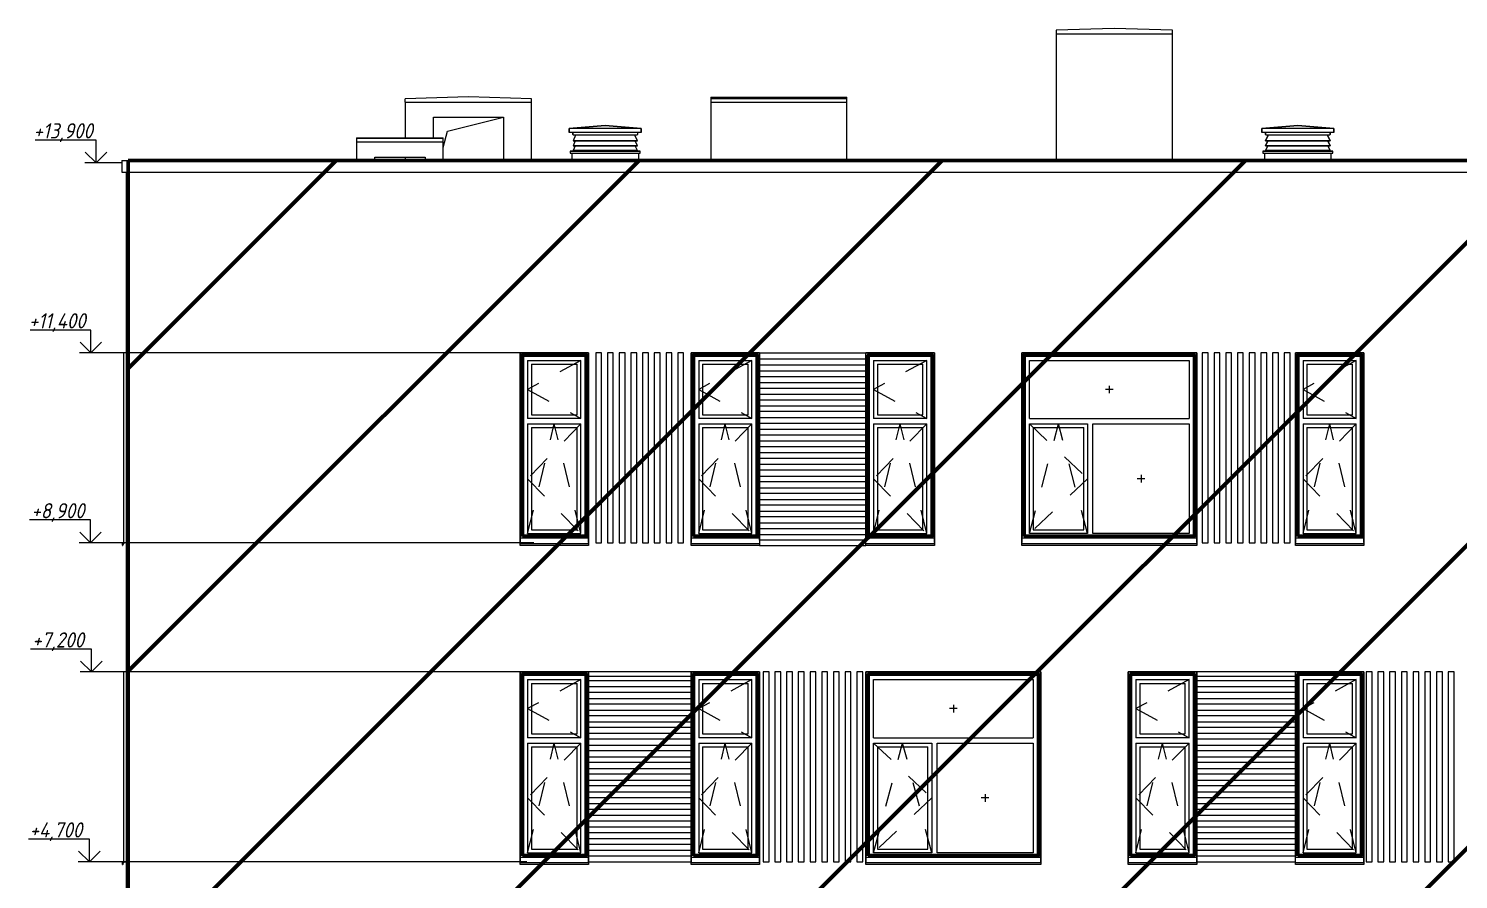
# Model space of a CAD drawing. Header units: millimetres. Extents: x 3914 to 443608, y -156176 to 78197.
# Drawn here: x 189311 to 208118, y 4470 to 15667 of the extents above; entities that cross this region are included whole.
import ezdxf

# ---------------------------------------------------------------- set-up
doc = ezdxf.new("R2010")
doc.units = ezdxf.units.MM
doc.linetypes.add('Штрих', pattern=[635, 317.5, -317.5])
for name, color, linetype, lineweight in [('0) клиннинг', 90, 'Continuous', 60), ('1) Откосы', 102, 'Continuous', 60), ('A-DETL-2', 7, 'Continuous', 5), ('A-GENM', 7, 'Continuous', 9), ('A-GLAZ-1', 7, 'Continuous', 5), ('A-GLAZ-2', 7, 'Штрих', 5), ('A-ROOF', 7, 'Continuous', 9), ('A-WALL', 7, 'Continuous', 5), ('G-ANNO-DIMS', 7, 'Continuous', 9), ('G-ANNO-DIMS-1', 7, 'Continuous', 20), ('I-WALL', 7, 'Continuous', 5), ('S-BEAM', 7, 'Continuous', 9), ('S-COLS', 7, 'Continuous', 9)]:
    doc.layers.add(name, color=color, linetype=linetype, lineweight=lineweight)
doc.styles.add('ISOCPEUR_I_3', font='isocpeui.ttf', dxfattribs={"width": 0.9, "height": 200})

msp = doc.modelspace()

# ---------------------------------------------------------------- hatches: boundary and pattern name
at = {"layer": '0) клиннинг'}
h = msp.add_hatch(dxfattribs=at)
h.set_pattern_fill('ANSI31', color=256, scale=888)
h.paths.add_polyline_path([(222595.9, 13930), (190621, 13930), (190621, -19.1), (222595.9, -19.1)])

# ---------------------------------------------------------------- linework, layer by layer
msp.add_lwpolyline([(190621, 13930), (222595.9, 13930), (222595.9, -19.1), (190621, -19.1)], close=True, dxfattribs=at)
at = {"layer": '1) Откосы'}
for points in [[(195805.7, 8985), (196645.7, 8985), (196645.7, 11370), (195805.7, 11370)], [(198055.5, 8985), (198895.5, 8985), (198895.5, 11370), (198055.5, 11370)], [(200355.5, 8985), (201195.5, 8985), (201195.5, 11370), (200355.5, 11370)], [(202405.9, 8985), (204645.9, 8985), (204645.9, 11370), (202405.9, 11370)], [(206005.5, 8985), (206845.5, 8985), (206845.5, 11370), (206005.5, 11370)], [(195805.7, 4785), (196645.7, 4785), (196645.7, 7170), (195805.7, 7170)], [(198055.5, 4785), (198895.5, 4785), (198895.5, 7170), (198055.5, 7170)], [(200355.5, 4785), (202595.5, 4785), (202595.5, 7170), (200355.5, 7170)], [(203805.9, 4785), (204645.9, 4785), (204645.9, 7170), (203805.9, 7170)], [(206005.5, 4785), (206845.5, 4785), (206845.5, 7170), (206005.5, 7170)]]:
    msp.add_lwpolyline(points, close=True, dxfattribs=at)
at = {"layer": 'A-DETL-2'}
msp.add_line((190535.9, 13900), (190315.9, 13900), dxfattribs=at)
at = {"layer": 'A-GENM'}
for p, q in [((190535.9, 13930), (222615.9, 13930)), ((190535.9, 13930), (190535.9, 13783)), ((190543, 13775.9), (222615.9, 13775.9))]:
    msp.add_line(p, q, dxfattribs=at)
msp.add_open_spline([(190535.9, 13783), (190535.9, 13782.5), (190536.1, 13781.3), (190536.6, 13780), (190537.1, 13779), (190537.7, 13778.4), (190538.2, 13777.8), (190538.9, 13777.2), (190539.6, 13776.8), (190540.4, 13776.4), (190541.2, 13776.1), (190542, 13776), (190542.9, 13775.9), (190543.5, 13775.9), (190543.7, 13776)], degree=3, knots=[0, 0, 0, 0, 0.11111111, 0.22222222, 0.27777778, 0.33333333, 0.38888889, 0.44444444, 0.5, 0.55555556, 0.61111111, 0.66666667, 0.72222222, 0.77777778, 0.77777778, 0.77777778, 0.77777778], dxfattribs=at)
msp.add_open_spline([(190542, 13776), (190542.3, 13776), (190542.9, 13775.9), (190543.5, 13775.9), (190543.7, 13776)], degree=3, dxfattribs=at)
at = {"layer": 'A-GLAZ-1'}
for p, q in [((194819.9, 14316), (195555.9, 14500)), ((194765.9, 14100), (194819.9, 14316)), ((195775.7, 11400), (195775.7, 8902.5)), ((196675.7, 11400), (195775.7, 11400)), ((195805.7, 8985), (195805.7, 11370)), ((195805.7, 11370), (196645.7, 11370)), ((195875.7, 11300), (195875.7, 10535)), ((195875.7, 11300), (196575.7, 11300)), ((196575.7, 10535), (196575.7, 11300)), ((196645.7, 11370), (196645.7, 8985)), ((196675.7, 8902.5), (196675.7, 11400)), ((198025.5, 11400), (198025.5, 8902.5)), ((198925.5, 11400), (198025.5, 11400)), ((198055.5, 8985), (198055.5, 11370)), ((198055.5, 11370), (198895.5, 11370)), ((198125.5, 11300), (198125.5, 10535)), ((198125.5, 11300), (198825.5, 11300)), ((198825.5, 10535), (198825.5, 11300)), ((198895.5, 11370), (198895.5, 8985)), ((198925.5, 11396.5), (198925.5, 11400)), ((198925.5, 11239.6), (198925.5, 11319.5)), ((200325.5, 11400), (200325.5, 11396.5)), ((201225.5, 11400), (200325.5, 11400)), ((200325.5, 11319.5), (200325.5, 11239.6)), ((200355.5, 8985), (200355.5, 11370)), ((200355.5, 11370), (201195.5, 11370)), ((200425.5, 11300), (200425.5, 10535)), ((200425.5, 11300), (201125.5, 11300)), ((201125.5, 10535), (201125.5, 11300)), ((201195.5, 11370), (201195.5, 8985)), ((201225.5, 8902.5), (201225.5, 11400)), ((202375.9, 11400), (202375.9, 8902.5)), ((204675.9, 11400), (202375.9, 11400)), ((202405.9, 11370), (202405.9, 8985)), ((204645.9, 11370), (202405.9, 11370)), ((202475.9, 10535), (202475.9, 11300)), ((202475.9, 11300), (204575.9, 11300)), ((204575.9, 11300), (204575.9, 10535)), ((204645.9, 8985), (204645.9, 11370)), ((204675.9, 8902.5), (204675.9, 11400)), ((205975.5, 11400), (205975.5, 8902.5)), ((206875.5, 11400), (205975.5, 11400)), ((206005.5, 8985), (206005.5, 11370)), ((206005.5, 11370), (206845.5, 11370)), ((206075.5, 11300), (206075.5, 10535)), ((206075.5, 11300), (206775.5, 11300)), ((206775.5, 10535), (206775.5, 11300)), ((206845.5, 11370), (206845.5, 8985)), ((206875.5, 8902.5), (206875.5, 11400)), ((195925.7, 11250), (195925.7, 10585)), ((195925.7, 11250), (196525.7, 11250)), ((196525.7, 10585), (196525.7, 11250)), ((198175.5, 11250), (198175.5, 10585)), ((198175.5, 11250), (198775.5, 11250)), ((198775.5, 10585), (198775.5, 11250)), ((198925.5, 11085.6), (198925.5, 11162.6)), ((200325.5, 11162.6), (200325.5, 11085.6)), ((200475.5, 11250), (200475.5, 10585)), ((200475.5, 11250), (201075.5, 11250)), ((201075.5, 10585), (201075.5, 11250)), ((206125.5, 11250), (206125.5, 10585)), ((206125.5, 11250), (206725.5, 11250)), ((206725.5, 10585), (206725.5, 11250)), ((198925.5, 10931.6), (198925.5, 11008.6)), ((200325.5, 11008.6), (200325.5, 10931.6)), ((198925.5, 10777.6), (198925.5, 10854.6)), ((200325.5, 10854.6), (200325.5, 10777.6)), ((196575.7, 10535), (195875.7, 10535)), ((195925.7, 10585), (196525.7, 10585)), ((198825.5, 10535), (198125.5, 10535)), ((198175.5, 10585), (198775.5, 10585)), ((198925.5, 10625.6), (198925.5, 10700.6)), ((198925.5, 10471.6), (198925.5, 10548.6)), ((200325.5, 10700.6), (200325.5, 10625.6)), ((200325.5, 10548.6), (200325.5, 10471.6)), ((201125.5, 10535), (200425.5, 10535)), ((200475.5, 10585), (201075.5, 10585)), ((202475.9, 10535), (204575.9, 10535)), ((206775.5, 10535), (206075.5, 10535)), ((206125.5, 10585), (206725.5, 10585)), ((195875.7, 10465), (195875.7, 9020)), ((195875.7, 10465), (196575.7, 10465)), ((195925.7, 10415), (195925.7, 9070)), ((195925.7, 10415), (196525.7, 10415)), ((196525.7, 9070), (196525.7, 10415)), ((196575.7, 9020), (196575.7, 10465)), ((198125.5, 10465), (198125.5, 9020)), ((198125.5, 10465), (198825.5, 10465)), ((198175.5, 10415), (198175.5, 9070)), ((198175.5, 10415), (198775.5, 10415)), ((198775.5, 9070), (198775.5, 10415)), ((198825.5, 9020), (198825.5, 10465)), ((198925.5, 10317), (198925.5, 10394.6)), ((200325.5, 10394.6), (200325.5, 10317)), ((200425.5, 10465), (200425.5, 9020)), ((200425.5, 10465), (201125.5, 10465)), ((200475.5, 10415), (200475.5, 9070)), ((200475.5, 10415), (201075.5, 10415)), ((201075.5, 9070), (201075.5, 10415)), ((201125.5, 9020), (201125.5, 10465)), ((202475.9, 9020), (202475.9, 10465)), ((202475.9, 10465), (203240.9, 10465)), ((202525.9, 10415), (202525.9, 9070)), ((202525.9, 10415), (203190.9, 10415)), ((203190.9, 9070), (203190.9, 10415)), ((203240.9, 10465), (203240.9, 9020)), ((203310.9, 9020), (203310.9, 10465)), ((203310.9, 10465), (204575.9, 10465)), ((204575.9, 10465), (204575.9, 9020)), ((206075.5, 10465), (206075.5, 9020)), ((206075.5, 10465), (206775.5, 10465)), ((206125.5, 10415), (206125.5, 9070)), ((206125.5, 10415), (206725.5, 10415)), ((206725.5, 9070), (206725.5, 10415)), ((206775.5, 9020), (206775.5, 10465)), ((198925.5, 10163.6), (198925.5, 10240)), ((200325.5, 10240), (200325.5, 10163.6)), ((198925.5, 10009.4), (198925.5, 10086.6)), ((200325.5, 10086.6), (200325.5, 10009.4)), ((198925.5, 9855.4), (198925.5, 9932.4)), ((200325.5, 9932.4), (200325.5, 9855.4)), ((198925.5, 9701.3), (198925.5, 9778.4)), ((198925.5, 9547.5), (198925.5, 9624.3)), ((200325.5, 9778.4), (200325.5, 9701.3)), ((200325.5, 9624.3), (200325.5, 9547.5)), ((198925.5, 9394), (198925.5, 9470.5)), ((200325.5, 9470.5), (200325.5, 9394)), ((198925.5, 9239.5), (198925.5, 9317)), ((200325.5, 9317), (200325.5, 9239.5)), ((195925.7, 9070), (196525.7, 9070)), ((198175.5, 9070), (198775.5, 9070)), ((198925.5, 9085.6), (198925.5, 9162.5)), ((200325.5, 9162.5), (200325.5, 9085.6)), ((200475.5, 9070), (201075.5, 9070)), ((202525.9, 9070), (203190.9, 9070)), ((206125.5, 9070), (206725.5, 9070)), ((190595.9, 8902.5), (190545.9, 8891)), ((190545.9, 8891), (190545.9, 8866)), ((190545.9, 8866), (190551.9, 8866)), ((190546.9, 8890.2), (190595.9, 8901.5)), ((190546.9, 8867), (190546.9, 8890.2)), ((190551.2, 8867), (190546.9, 8867)), ((190556.1, 8880.4), (190551.2, 8867)), ((190551.9, 8866), (190557.1, 8880.1)), ((190557.1, 8880.1), (190556.1, 8880.4)), ((196675.7, 8985), (195775.7, 8985)), ((196675.7, 8960), (195775.7, 8960)), ((195775.7, 8891), (195775.7, 8902.5)), ((195775.7, 8866), (195775.7, 8891)), ((195775.7, 8891), (196675.7, 8891)), ((196675.7, 8866), (195775.7, 8866)), ((195875.7, 9020), (196575.7, 9020)), ((196675.7, 8902.5), (196675.7, 8891)), ((196675.7, 8891), (196675.7, 8866)), ((198925.5, 8985), (198025.5, 8985)), ((198925.5, 8960), (198025.5, 8960)), ((198025.5, 8891), (198025.5, 8902.5)), ((198025.5, 8866), (198025.5, 8891)), ((198025.5, 8891), (198925.5, 8891)), ((198925.5, 8866), (198025.5, 8866)), ((198125.5, 9020), (198825.5, 9020)), ((198925.5, 8932.9), (198925.5, 9008.6)), ((198925.5, 8895.6), (198925.5, 8891)), ((198925.5, 8891), (198925.5, 8866)), ((200325.5, 9008.6), (200325.5, 8932.9)), ((201225.5, 8985), (200325.5, 8985)), ((201225.5, 8960), (200325.5, 8960)), ((200325.5, 8891), (200325.5, 8895.6)), ((200325.5, 8866), (200325.5, 8891)), ((200325.5, 8891), (201225.5, 8891)), ((201225.5, 8866), (200325.5, 8866)), ((200425.5, 9020), (201125.5, 9020)), ((201225.5, 8902.5), (201225.5, 8891)), ((201225.5, 8891), (201225.5, 8866)), ((204675.9, 8985), (202375.9, 8985)), ((204675.9, 8960), (202375.9, 8960)), ((202375.9, 8891), (202375.9, 8902.5)), ((202375.9, 8866), (202375.9, 8891)), ((202375.9, 8891), (204675.9, 8891)), ((204675.9, 8866), (202375.9, 8866)), ((203240.9, 9020), (202475.9, 9020)), ((204575.9, 9020), (203310.9, 9020)), ((204675.9, 8902.5), (204675.9, 8891)), ((204675.9, 8891), (204675.9, 8866)), ((206875.5, 8985), (205975.5, 8985)), ((206875.5, 8960), (205975.5, 8960)), ((205975.5, 8891), (205975.5, 8902.5)), ((205975.5, 8866), (205975.5, 8891)), ((205975.5, 8891), (206875.5, 8891)), ((206875.5, 8866), (205975.5, 8866)), ((206075.5, 9020), (206775.5, 9020)), ((206875.5, 8902.5), (206875.5, 8891)), ((206875.5, 8891), (206875.5, 8866)), ((195775.7, 7200), (195775.7, 4702.5)), ((196675.7, 7200), (195775.7, 7200)), ((195805.7, 4785), (195805.7, 7170)), ((195805.7, 7170), (196645.7, 7170)), ((196645.7, 7170), (196645.7, 4785)), ((196675.7, 4702.5), (196675.7, 7200)), ((198025.5, 7200), (198025.5, 4702.5)), ((198925.5, 7200), (198025.5, 7200)), ((198055.5, 4785), (198055.5, 7170)), ((198055.5, 7170), (198895.5, 7170)), ((198895.5, 7170), (198895.5, 4785)), ((198925.5, 4702.5), (198925.5, 7200)), ((200325.5, 7200), (200325.5, 4702.5)), ((202625.5, 7200), (200325.5, 7200)), ((200355.5, 7170), (200355.5, 4785)), ((202595.5, 7170), (200355.5, 7170)), ((202595.5, 4785), (202595.5, 7170)), ((202625.5, 4702.5), (202625.5, 7200)), ((203775.9, 7200), (203775.9, 4702.5)), ((204675.9, 7200), (203775.9, 7200)), ((203805.9, 4785), (203805.9, 7170)), ((203805.9, 7170), (204645.9, 7170)), ((204645.9, 7170), (204645.9, 4785)), ((204675.9, 4702.5), (204675.9, 7200)), ((206875.5, 7200), (205976.7, 7200)), ((206005.5, 4785), (206005.5, 7170)), ((206005.5, 7170), (206845.5, 7170)), ((206845.5, 7170), (206845.5, 4785)), ((206875.5, 4702.5), (206875.5, 7200)), ((195875.7, 7100), (195875.7, 6335)), ((195875.7, 7100), (196575.7, 7100)), ((195925.7, 7050), (195925.7, 6385)), ((195925.7, 7050), (196525.7, 7050)), ((196525.7, 6385), (196525.7, 7050)), ((196575.7, 6335), (196575.7, 7100)), ((198125.5, 7100), (198125.5, 6335)), ((198125.5, 7100), (198825.5, 7100)), ((198175.5, 7050), (198175.5, 6385)), ((198175.5, 7050), (198775.5, 7050)), ((198775.5, 6385), (198775.5, 7050)), ((198825.5, 6335), (198825.5, 7100)), ((200425.5, 6335), (200425.5, 7100)), ((200425.5, 7100), (202525.5, 7100)), ((202525.5, 7100), (202525.5, 6335)), ((203875.9, 7100), (203875.9, 6335)), ((203875.9, 7100), (204575.9, 7100)), ((203925.9, 7050), (203925.9, 6385)), ((203925.9, 7050), (204525.9, 7050)), ((204525.9, 6385), (204525.9, 7050)), ((204575.9, 6335), (204575.9, 7100)), ((205975.5, 7145), (205975.5, 7083.7)), ((205975.5, 7006.7), (205975.5, 6929.7)), ((206075.5, 7100), (206075.5, 6335)), ((206075.5, 7100), (206775.5, 7100)), ((206125.5, 7050), (206125.5, 6385)), ((206125.5, 7050), (206725.5, 7050)), ((206725.5, 6385), (206725.5, 7050)), ((206775.5, 6335), (206775.5, 7100)), ((205975.5, 6852.7), (205975.5, 6775.7)), ((205975.5, 6698.7), (205975.5, 6621.7)), ((205975.5, 6543.6), (205975.5, 6469.7)), ((196575.7, 6335), (195875.7, 6335)), ((195875.7, 6265), (195875.7, 4820)), ((195875.7, 6265), (196575.7, 6265)), ((195925.7, 6385), (196525.7, 6385)), ((195925.7, 6215), (195925.7, 4870)), ((195925.7, 6215), (196525.7, 6215)), ((196525.7, 4870), (196525.7, 6215)), ((196575.7, 4820), (196575.7, 6265)), ((198825.5, 6335), (198125.5, 6335)), ((198125.5, 6265), (198125.5, 4820)), ((198125.5, 6265), (198825.5, 6265)), ((198175.5, 6385), (198775.5, 6385)), ((198175.5, 6215), (198175.5, 4870)), ((198175.5, 6215), (198775.5, 6215)), ((198775.5, 4870), (198775.5, 6215)), ((198825.5, 4820), (198825.5, 6265)), ((200425.5, 6335), (202525.5, 6335)), ((200425.5, 4820), (200425.5, 6265)), ((200425.5, 6265), (201190.5, 6265)), ((200475.5, 6215), (200475.5, 4870)), ((200475.5, 6215), (201140.5, 6215)), ((201140.5, 4870), (201140.5, 6215)), ((201190.5, 6265), (201190.5, 4820)), ((201260.5, 4820), (201260.5, 6265)), ((201260.5, 6265), (202525.5, 6265)), ((202525.5, 6265), (202525.5, 4820)), ((203775.9, 6315), (203805.9, 6315)), ((204575.9, 6335), (203875.9, 6335)), ((203875.9, 6265), (203875.9, 4820)), ((203875.9, 6265), (204575.9, 6265)), ((203925.9, 6385), (204525.9, 6385)), ((203925.9, 6215), (203925.9, 4870)), ((203925.9, 6215), (204525.9, 6215)), ((204525.9, 4870), (204525.9, 6215)), ((204575.9, 4820), (204575.9, 6265)), ((204645.9, 6315), (204675.9, 6315)), ((205975.5, 6392.7), (205975.5, 6315.7)), ((205975.5, 6238.7), (205975.5, 6161.1)), ((206775.5, 6335), (206075.5, 6335)), ((206075.5, 6265), (206075.5, 4820)), ((206075.5, 6265), (206775.5, 6265)), ((206125.5, 6385), (206725.5, 6385)), ((206125.5, 6215), (206125.5, 4870)), ((206125.5, 6215), (206725.5, 6215)), ((206725.5, 4870), (206725.5, 6215)), ((206775.5, 4820), (206775.5, 6265)), ((205975.5, 6084.1), (205975.5, 6007.7)), ((205975.5, 5930.8), (205975.5, 5853.4)), ((205975.5, 5776.5), (205975.5, 5699.4)), ((205975.5, 5622.5), (205975.5, 5545.4)), ((205975.5, 5468.4), (205975.5, 5391.6)), ((205975.5, 5314.6), (205975.5, 5238.1)), ((205975.5, 5161.1), (205975.5, 5083.6)), ((205975.5, 5006.6), (205975.5, 4929.7)), ((190595.9, 4702.5), (190545.9, 4691)), ((196675.7, 4785), (195775.7, 4785)), ((196675.7, 4760), (195775.7, 4760)), ((195775.7, 4691), (195775.7, 4702.5)), ((195875.7, 4820), (196575.7, 4820)), ((195925.7, 4870), (196525.7, 4870)), ((196675.7, 4785), (196675.7, 4760)), ((196675.7, 4760), (196675.7, 4691)), ((198925.5, 4785), (198025.5, 4785)), ((198925.5, 4760), (198025.5, 4760)), ((198025.5, 4691), (198025.5, 4702.5)), ((198125.5, 4820), (198825.5, 4820)), ((198175.5, 4870), (198775.5, 4870)), ((198925.5, 4702.5), (198925.5, 4691)), ((202625.5, 4785), (200325.5, 4785)), ((202625.5, 4760), (200325.5, 4760)), ((200325.5, 4691), (200325.5, 4702.5)), ((201190.5, 4820), (200425.5, 4820)), ((200475.5, 4870), (201140.5, 4870)), ((202525.5, 4820), (201260.5, 4820)), ((202625.5, 4702.5), (202625.5, 4691)), ((204675.9, 4785), (203775.9, 4785)), ((204675.9, 4760), (203775.9, 4760)), ((203775.9, 4691), (203775.9, 4702.5)), ((203875.9, 4820), (204575.9, 4820)), ((203925.9, 4870), (204525.9, 4870)), ((204675.9, 4702.5), (204675.9, 4691)), ((205975.5, 4852.8), (205975.5, 4776.9)), ((206875.5, 4785), (205975.5, 4785)), ((206875.5, 4760), (205976.7, 4760)), ((206075.5, 4820), (206775.5, 4820)), ((206125.5, 4870), (206725.5, 4870)), ((206875.5, 4702.5), (206875.5, 4691)), ((190545.9, 4691), (190545.9, 4666)), ((190545.9, 4666), (190551.9, 4666)), ((190546.9, 4690.2), (190595.9, 4701.5)), ((190546.9, 4667), (190546.9, 4690.2)), ((190551.2, 4667), (190546.9, 4667)), ((190556.1, 4680.4), (190551.2, 4667)), ((190551.9, 4666), (190557.1, 4680.1)), ((190557.1, 4680.1), (190556.1, 4680.4)), ((195775.7, 4666), (195775.7, 4691)), ((195775.7, 4691), (196675.7, 4691)), ((196675.7, 4666), (195775.7, 4666)), ((196675.7, 4691), (196675.7, 4666)), ((198025.5, 4666), (198025.5, 4691)), ((198025.5, 4691), (198925.5, 4691)), ((198925.5, 4666), (198025.5, 4666)), ((198925.5, 4691), (198925.5, 4666)), ((200325.5, 4666), (200325.5, 4691)), ((200325.5, 4691), (202625.5, 4691)), ((202625.5, 4666), (200325.5, 4666)), ((202625.5, 4691), (202625.5, 4666)), ((203775.9, 4666), (203775.9, 4691)), ((203775.9, 4691), (204675.9, 4691)), ((204675.9, 4666), (203775.9, 4666)), ((204675.9, 4691), (204675.9, 4666)), ((205975.5, 4691), (205975.5, 4700)), ((205975.5, 4666), (205975.5, 4691)), ((205975.5, 4691), (206875.5, 4691)), ((206875.5, 4666), (205975.5, 4666)), ((206875.5, 4691), (206875.5, 4666))]:
    msp.add_line(p, q, dxfattribs=at)
at = {"layer": 'A-GLAZ-2'}
for p, q in [((196575.7, 11300), (195875.7, 10917.5)), ((198825.5, 11300), (198125.5, 10917.5)), ((201125.5, 11300), (200425.5, 10917.5)), ((206775.5, 11300), (206075.5, 10917.5)), ((195875.7, 10917.5), (196575.7, 10535)), ((198125.5, 10917.5), (198825.5, 10535)), ((200425.5, 10917.5), (201125.5, 10535)), ((203575.9, 10917.5), (203475.9, 10917.5)), ((203525.9, 10967.5), (203525.9, 10867.5)), ((206075.5, 10917.5), (206775.5, 10535)), ((195875.7, 9020), (196225.7, 10465)), ((196575.7, 10465), (195875.7, 9742.5)), ((196575.7, 9020), (196225.7, 10465)), ((198125.5, 9020), (198475.5, 10465)), ((198825.5, 10465), (198125.5, 9742.5)), ((198825.5, 9020), (198475.5, 10465)), ((200425.5, 9020), (200775.5, 10465)), ((201125.5, 10465), (200425.5, 9742.5)), ((201125.5, 9020), (200775.5, 10465)), ((202475.9, 9020), (202858.4, 10465)), ((202475.9, 10465), (203240.9, 9742.5)), ((203240.9, 9020), (202858.4, 10465)), ((206075.5, 9020), (206425.5, 10465)), ((206775.5, 10465), (206075.5, 9742.5)), ((206775.5, 9020), (206425.5, 10465)), ((203943.4, 9792.5), (203943.4, 9692.5)), ((195875.7, 9742.5), (196575.7, 9020)), ((198125.5, 9742.5), (198825.5, 9020)), ((200425.5, 9742.5), (201125.5, 9020)), ((203240.9, 9742.5), (202475.9, 9020)), ((203993.4, 9742.5), (203893.4, 9742.5)), ((206075.5, 9742.5), (206775.5, 9020)), ((196575.7, 7100), (195875.7, 6717.5)), ((198825.5, 7100), (198125.5, 6717.5)), ((204575.9, 7100), (203875.9, 6717.5)), ((206775.5, 7100), (206075.5, 6717.5)), ((195875.7, 6717.5), (196575.7, 6335)), ((198125.5, 6717.5), (198825.5, 6335)), ((201525.5, 6717.5), (201425.5, 6717.5)), ((201475.5, 6767.5), (201475.5, 6667.5)), ((203875.9, 6717.5), (204575.9, 6335)), ((206075.5, 6717.5), (206775.5, 6335)), ((195875.7, 4820), (196225.7, 6265)), ((196575.7, 6265), (195875.7, 5542.5)), ((196575.7, 4820), (196225.7, 6265)), ((198125.5, 4820), (198475.5, 6265)), ((198825.5, 6265), (198125.5, 5542.5)), ((198825.5, 4820), (198475.5, 6265)), ((200425.5, 4820), (200808, 6265)), ((200425.5, 6265), (201190.5, 5542.5)), ((201190.5, 4820), (200808, 6265)), ((203875.9, 4820), (204225.9, 6265)), ((204575.9, 6265), (203875.9, 5542.5)), ((204575.9, 4820), (204225.9, 6265)), ((206075.5, 4820), (206425.5, 6265)), ((206775.5, 6265), (206075.5, 5542.5)), ((206775.5, 4820), (206425.5, 6265)), ((195875.7, 5542.5), (196575.7, 4820)), ((198125.5, 5542.5), (198825.5, 4820)), ((201190.5, 5542.5), (200425.5, 4820)), ((201943, 5542.5), (201843, 5542.5)), ((201893, 5592.5), (201893, 5492.5)), ((203875.9, 5542.5), (204575.9, 4820)), ((206075.5, 5542.5), (206775.5, 4820))]:
    msp.add_line(p, q, dxfattribs=at)
at = {"layer": 'A-ROOF'}
for p, q in [((203590.9, 15667), (202825.9, 15644)), ((202825.9, 15644), (202825.9, 15600)), ((204355.9, 15644), (203590.9, 15667)), ((204355.9, 15600), (204355.9, 15644)), ((202825.9, 15600), (204355.9, 15600)), ((195095.9, 14768.9), (194265.9, 14744)), ((194265.9, 14700), (194265.9, 14744)), ((194265.9, 14700), (195925.9, 14700)), ((195925.9, 14744), (195095.9, 14768.9)), ((195925.9, 14700), (195925.9, 14744)), ((198285.9, 14763), (198285.9, 14700)), ((198285.9, 14763), (200075.9, 14763)), ((200075.9, 14744), (198285.9, 14744)), ((198285.9, 14700), (200075.9, 14700)), ((200075.9, 14700), (200075.9, 14763)), ((193625.9, 14230.2), (193625.9, 14175)), ((193625.9, 14230.2), (194765.9, 14230.2)), ((194765.9, 14219), (193625.9, 14219)), ((193625.9, 14175), (194765.9, 14175)), ((194765.9, 14175), (194765.9, 14230.2))]:
    msp.add_line(p, q, dxfattribs=at)
at = {"layer": 'A-WALL'}
for p, q in [((202825.9, 15600), (202825.9, 13930)), ((204355.9, 13930), (204355.9, 15600)), ((194265.9, 14700), (194265.9, 14230.2)), ((195925.9, 13930), (195925.9, 14700)), ((198285.9, 14700), (198285.9, 13930)), ((200075.9, 13930), (200075.9, 14700)), ((194635.9, 14230.2), (194635.9, 14500)), ((194635.9, 14500), (195555.9, 14500)), ((195555.9, 14500), (195555.9, 13930)), ((193625.9, 14175), (193625.9, 13930)), ((194765.9, 13930), (194765.9, 14175)), ((193865.9, 13930), (193865.9, 13975)), ((193865.9, 13975), (194525.9, 13975)), ((194265.9, 13975), (194265.9, 13930)), ((194525.9, 13975), (194525.9, 13930)), ((196455.9, 14028.1), (196455.9, 13930)), ((197335.9, 13930), (197335.9, 14028.1)), ((205565.9, 14028.1), (205565.9, 13930)), ((206445.9, 13930), (206445.9, 14028.1)), ((190595.9, 13776), (190595.9, 8400)), ((195775.7, 11400), (196675.7, 11400)), ((195775.7, 8902.5), (195775.7, 11400)), ((196675.7, 11400), (196675.7, 8902.5)), ((198025.5, 11400), (198925.5, 11400)), ((198025.5, 8902.5), (198025.5, 11400)), ((198925.5, 11400), (198925.5, 11396.5)), ((198925.5, 11319.5), (198925.5, 11239.6)), ((200325.5, 11400), (201225.5, 11400)), ((200325.5, 11396.5), (200325.5, 11400)), ((200325.5, 11239.6), (200325.5, 11319.5)), ((201225.5, 11400), (201225.5, 8902.5)), ((202375.9, 11400), (204675.9, 11400)), ((202375.9, 8902.5), (202375.9, 11400)), ((204675.9, 11400), (204675.9, 8902.5)), ((205975.5, 11400), (206875.5, 11400)), ((205975.5, 8902.5), (205975.5, 11400)), ((206875.5, 11400), (206875.5, 8902.5)), ((198925.5, 11162.6), (198925.5, 11085.6)), ((200325.5, 11085.6), (200325.5, 11162.6)), ((198925.5, 11008.6), (198925.5, 10931.6)), ((200325.5, 10931.6), (200325.5, 11008.6)), ((198925.5, 10854.6), (198925.5, 10777.6)), ((200325.5, 10777.6), (200325.5, 10854.6)), ((198925.5, 10700.6), (198925.5, 10625.6)), ((198925.5, 10548.6), (198925.5, 10471.6)), ((200325.5, 10625.6), (200325.5, 10700.6)), ((200325.5, 10471.6), (200325.5, 10548.6)), ((198925.5, 10394.6), (198925.5, 10317)), ((200325.5, 10317), (200325.5, 10394.6)), ((198925.5, 10240), (198925.5, 10163.6)), ((200325.5, 10163.6), (200325.5, 10240)), ((198925.5, 10086.6), (198925.5, 10009.4)), ((200325.5, 10009.4), (200325.5, 10086.6)), ((198925.5, 9932.4), (198925.5, 9855.4)), ((200325.5, 9855.4), (200325.5, 9932.4)), ((198925.5, 9778.4), (198925.5, 9701.3)), ((198925.5, 9624.3), (198925.5, 9547.5)), ((200325.5, 9701.3), (200325.5, 9778.4)), ((200325.5, 9547.5), (200325.5, 9624.3)), ((198925.5, 9470.5), (198925.5, 9394)), ((200325.5, 9394), (200325.5, 9470.5)), ((198925.5, 9317), (198925.5, 9239.5)), ((200325.5, 9239.5), (200325.5, 9317)), ((198925.5, 9162.5), (198925.5, 9085.6)), ((200325.5, 9085.6), (200325.5, 9162.5)), ((198925.5, 9008.6), (198925.5, 8932.9)), ((200325.5, 8932.9), (200325.5, 9008.6)), ((190595.9, 8400), (190595.9, -91.6)), ((195775.7, 4702.5), (195775.7, 7200)), ((195775.7, 7200), (196675.9, 7200)), ((198025, 7200), (198925.5, 7200)), ((198025.5, 4702.5), (198025.5, 7200)), ((198925.5, 7200), (198925.5, 4702.5)), ((200325.5, 7200), (202625.5, 7200)), ((200325.5, 4702.5), (200325.5, 7200)), ((202625.5, 7200), (202625.5, 4702.5)), ((203775.9, 7200), (204675.9, 7200)), ((203775.9, 4702.5), (203775.9, 7200)), ((204675.9, 7200), (204675.9, 4702.5)), ((205976.7, 7200), (206875.5, 7200)), ((206875.5, 7200), (206875.5, 4702.5)), ((196675.9, 7145), (196675.9, 7083.7)), ((196675.9, 7006.7), (196675.9, 6929.7)), ((198025, 7145), (198025, 7083.7)), ((198025, 7006.7), (198025, 6929.7)), ((204676.5, 7083.7), (204676.5, 7145)), ((204676.5, 6929.7), (204676.5, 7006.7)), ((204676.9, 7145), (204676.9, 7083.7)), ((204676.9, 7006.8), (204676.9, 6929.7)), ((205975.5, 7083.7), (205975.5, 7145)), ((205975.5, 6929.7), (205975.5, 7006.7)), ((196675.9, 6852.7), (196675.9, 6775.7)), ((198025, 6852.7), (198025, 6775.7)), ((204676.5, 6775.7), (204676.5, 6852.7)), ((204676.9, 6852.8), (204676.9, 6775.7)), ((205975.5, 6775.7), (205975.5, 6852.7)), ((196675.9, 6698.7), (196675.9, 6621.7)), ((198025, 6698.7), (198025, 6621.7)), ((204676.5, 6621.7), (204676.5, 6698.7)), ((204676.9, 6698.8), (204676.9, 6621.7)), ((205975.5, 6621.7), (205975.5, 6698.7)), ((196675.9, 6543.6), (196675.9, 6469.7)), ((198025, 6543.6), (198025, 6469.7)), ((204676.5, 6469.7), (204676.5, 6543.6)), ((204676.9, 6543.6), (204676.9, 6469.7)), ((205975.5, 6469.7), (205975.5, 6543.6)), ((196675.9, 6392.7), (196675.9, 6315.7)), ((196675.9, 6238.7), (196675.9, 6161.1)), ((198025, 6392.7), (198025, 6315.7)), ((198025, 6238.7), (198025, 6161.1)), ((204676.5, 6315.7), (204676.5, 6392.7)), ((204676.5, 6161.1), (204676.5, 6238.7)), ((204676.9, 6392.8), (204676.9, 6315.7)), ((204676.9, 6238.8), (204676.9, 6161.1)), ((205975.5, 6315.7), (205975.5, 6392.7)), ((205975.5, 6161.1), (205975.5, 6238.7)), ((196675.9, 6084.1), (196675.9, 6007.8)), ((198025, 6084.1), (198025, 6007.8)), ((204676.5, 6007.8), (204676.5, 6084.1)), ((204676.9, 6084.2), (204676.9, 6007.8)), ((205975.5, 6007.7), (205975.5, 6084.1)), ((196675.9, 5930.8), (196675.9, 5853.5)), ((198025, 5930.8), (198025, 5853.5)), ((204676.5, 5853.5), (204676.5, 5930.8)), ((204676.9, 5930.8), (204676.9, 5853.5)), ((205975.5, 5853.4), (205975.5, 5930.8)), ((196675.9, 5776.5), (196675.9, 5699.5)), ((198025, 5776.5), (198025, 5699.5)), ((204676.5, 5699.5), (204676.5, 5776.5)), ((204676.9, 5776.5), (204676.9, 5699.5)), ((205975.5, 5699.4), (205975.5, 5776.5)), ((196675.9, 5622.5), (196675.9, 5545.4)), ((196675.9, 5468.4), (196675.9, 5391.6)), ((198025, 5622.5), (198025, 5545.4)), ((198025, 5468.4), (198025, 5391.6)), ((204676.5, 5545.4), (204676.5, 5622.5)), ((204676.5, 5391.6), (204676.5, 5468.4)), ((204676.9, 5622.5), (204676.9, 5545.4)), ((204676.9, 5468.5), (204676.9, 5391.6)), ((205975.5, 5545.4), (205975.5, 5622.5)), ((205975.5, 5391.6), (205975.5, 5468.4)), ((196675.9, 5314.6), (196675.9, 5238.1)), ((198025, 5314.6), (198025, 5238.1)), ((204676.5, 5238.1), (204676.5, 5314.6)), ((204676.9, 5314.7), (204676.9, 5238.1)), ((205975.5, 5238.1), (205975.5, 5314.6)), ((196675.9, 5161.1), (196675.9, 5083.6)), ((198025, 5161.1), (198025, 5083.6)), ((204676.5, 5083.6), (204676.5, 5161.1)), ((204676.9, 5161.2), (204676.9, 5083.6)), ((205975.5, 5083.6), (205975.5, 5161.1)), ((196675.9, 5006.6), (196675.9, 4929.8)), ((198025, 5006.6), (198025, 4929.8)), ((204676.5, 4929.8), (204676.5, 5006.6)), ((204676.9, 5006.7), (204676.9, 4929.8)), ((205975.5, 4929.7), (205975.5, 5006.6)), ((196675.9, 4852.8), (196675.9, 4777)), ((198025, 4852.8), (198025, 4777)), ((204676.5, 4777), (204676.5, 4852.8)), ((204676.9, 4852.8), (204676.9, 4777)), ((205975.5, 4776.9), (205975.5, 4852.8)), ((198025, 4700), (198025.5, 4700))]:
    msp.add_line(p, q, dxfattribs=at)
at = {"layer": 'G-ANNO-DIMS', "extrusion": (0, 0, -1)}
for p, q in [((190198.9, 14200), (189398.9, 14200)), ((190198.9, 13900), (190198.9, 14200)), ((190350.5, 13900), (190050.5, 13900)), ((190130.2, 11700), (189330.2, 11700)), ((190130.2, 11400), (190130.2, 11700)), ((190281.8, 11400), (189981.8, 11400)), ((190124.6, 9200), (189324.6, 9200)), ((190124.6, 8900), (190124.6, 9200)), ((190276.2, 8900), (189976.3, 8900)), ((190137, 7500), (189337, 7500)), ((190137, 7200), (190137, 7500)), ((190288.6, 7200), (189988.6, 7200)), ((190111.3, 5000), (189311.3, 5000)), ((190111.3, 4700), (190111.3, 5000)), ((190262.9, 4700), (189962.9, 4700))]:
    msp.add_line(p, q, dxfattribs=at)
at = {"layer": 'G-ANNO-DIMS'}
for p, q in [((190436.8, 13900), (190198.9, 13900)), ((195830.5, 11400), (190130.2, 11400)), ((195955.4, 8900), (190124.6, 8900)), ((195919.3, 7200), (190137, 7200)), ((195866.3, 4700), (190111.3, 4700))]:
    msp.add_line(p, q, dxfattribs=at)
at = {"layer": 'G-ANNO-DIMS-1', "extrusion": (0, 0, -1)}
for p, q in [((190198.9, 13900), (190057.5, 14041.4)), ((190198.9, 13900), (190340.3, 14041.4)), ((190130.2, 11400), (189988.8, 11541.4)), ((190130.2, 11400), (190271.6, 11541.4)), ((190124.6, 8900), (189983.2, 9041.4)), ((190124.6, 8900), (190266.1, 9041.4)), ((190137, 7200), (189995.5, 7341.4)), ((190137, 7200), (190278.4, 7341.4)), ((190111.3, 4700), (189969.9, 4841.4)), ((190111.3, 4700), (190252.7, 4841.4))]:
    msp.add_line(p, q, dxfattribs=at)
at = {"layer": 'I-WALL'}
for p, q in [((190565.9, 8900), (190565.9, 11400)), ((190595.9, 11400), (190565.9, 11400)), ((196848.4, 11401), (196771.4, 11401)), ((196771.4, 11401), (196771.4, 8900)), ((196848.4, 8900), (196848.4, 11401)), ((197002.4, 11401), (196925.4, 11401)), ((196925.4, 11401), (196925.4, 8900)), ((197002.4, 8900), (197002.4, 11401)), ((197156.4, 11401), (197079.4, 11401)), ((197079.4, 11401), (197079.4, 8900)), ((197156.4, 8900), (197156.4, 11401)), ((197310.4, 11401), (197233.4, 11401)), ((197233.4, 11401), (197233.4, 8900)), ((197310.4, 8900), (197310.4, 11401)), ((197464.4, 11401), (197387.4, 11401)), ((197387.4, 11401), (197387.4, 8900)), ((197464.4, 8900), (197464.4, 11401)), ((197618.4, 11401), (197541.4, 11401)), ((197541.4, 11401), (197541.4, 8900)), ((197618.4, 8900), (197618.4, 11401)), ((197772.4, 11401), (197695.4, 11401)), ((197695.4, 11401), (197695.4, 8900)), ((197772.4, 8900), (197772.4, 11401)), ((197926.4, 11401), (197849.4, 11401)), ((197849.4, 11401), (197849.4, 8900)), ((197926.4, 8900), (197926.4, 11401)), ((200325.9, 11396.5), (198925.5, 11396.5)), ((198925.5, 11396.5), (198925.5, 11319.5)), ((198925.5, 11319.5), (200325.9, 11319.5)), ((200325.9, 11319.5), (200325.9, 11396.5)), ((204826.9, 11401), (204749.9, 11401)), ((204749.9, 11401), (204749.9, 8900)), ((204826.9, 8900), (204826.9, 11401)), ((204980.9, 11401), (204903.9, 11401)), ((204903.9, 11401), (204903.9, 8900)), ((204980.9, 8900), (204980.9, 11401)), ((205134.9, 11401), (205057.9, 11401)), ((205057.9, 11401), (205057.9, 8900)), ((205134.9, 8900), (205134.9, 11401)), ((205288.9, 11401), (205211.9, 11401)), ((205211.9, 11401), (205211.9, 8900)), ((205288.9, 8900), (205288.9, 11401)), ((205442.9, 11401), (205365.9, 11401)), ((205365.9, 11401), (205365.9, 8900)), ((205442.9, 8900), (205442.9, 11401)), ((205596.9, 11401), (205519.9, 11401)), ((205519.9, 11401), (205519.9, 8900)), ((205596.9, 8900), (205596.9, 11401)), ((205750.9, 11401), (205673.9, 11401)), ((205673.9, 11401), (205673.9, 8900)), ((205750.9, 8900), (205750.9, 11401)), ((205904.9, 11401), (205827.9, 11401)), ((205827.9, 11401), (205827.9, 8900)), ((205904.9, 8900), (205904.9, 11401)), ((200325.9, 11239.6), (198925.5, 11239.6)), ((198925.5, 11239.6), (198925.5, 11162.6)), ((198925.5, 11162.6), (200325.9, 11162.6)), ((200325.9, 11162.6), (200325.9, 11239.6)), ((200325.9, 11085.6), (198925.5, 11085.6)), ((198925.5, 11085.6), (198925.5, 11008.6)), ((198925.5, 11008.6), (200325.9, 11008.6)), ((200325.9, 10931.6), (198925.5, 10931.6)), ((198925.5, 10931.6), (198925.5, 10854.6)), ((200325.9, 11008.6), (200325.9, 11085.6)), ((200325.9, 10854.6), (200325.9, 10931.6)), ((198925.5, 10854.6), (200325.9, 10854.6)), ((200325.9, 10777.6), (198925.5, 10777.6)), ((198925.5, 10777.6), (198925.5, 10700.6)), ((200325.9, 10700.6), (200325.9, 10777.6)), ((198925.5, 10700.6), (200325.9, 10700.6)), ((200325.9, 10625.6), (198925.5, 10625.6)), ((198925.5, 10625.6), (198925.5, 10548.6)), ((198925.5, 10548.6), (200325.9, 10548.6)), ((200325.9, 10548.6), (200325.9, 10625.6)), ((200325.9, 10471.6), (198925.5, 10471.6)), ((198925.5, 10471.6), (198925.5, 10394.6)), ((198925.5, 10394.6), (200325.9, 10394.6)), ((200325.9, 10394.6), (200325.9, 10471.6)), ((206845.5, 10500), (206875.5, 10500)), ((200325.9, 10317), (198925.5, 10317)), ((198925.5, 10317), (198925.5, 10240)), ((198925.5, 10240), (200325.9, 10240)), ((200325.9, 10163.6), (198925.5, 10163.6)), ((198925.5, 10163.6), (198925.5, 10086.6)), ((200325.9, 10240), (200325.9, 10317)), ((200325.9, 10086.6), (200325.9, 10163.6)), ((198925.5, 10086.6), (200325.9, 10086.6)), ((200325.9, 10009.4), (198925.5, 10009.4)), ((198925.5, 10009.4), (198925.5, 9932.4)), ((200325.9, 9932.4), (200325.9, 10009.4)), ((198925.5, 9932.4), (200325.9, 9932.4)), ((200325.9, 9855.4), (198925.5, 9855.4)), ((198925.5, 9855.4), (198925.5, 9778.4)), ((200325.9, 9778.4), (200325.9, 9855.4)), ((198925.5, 9778.4), (200325.9, 9778.4)), ((200325.9, 9701.3), (198925.5, 9701.3)), ((198925.5, 9701.3), (198925.5, 9624.3)), ((198925.5, 9624.3), (200325.9, 9624.3)), ((200325.9, 9624.3), (200325.9, 9701.3)), ((200325.9, 9547.5), (198925.5, 9547.5)), ((198925.5, 9547.5), (198925.5, 9470.5)), ((198925.5, 9470.5), (200325.9, 9470.5)), ((200325.9, 9470.5), (200325.9, 9547.5)), ((200325.9, 9394), (198925.5, 9394)), ((198925.5, 9394), (198925.5, 9317)), ((198925.5, 9317), (200325.9, 9317)), ((200325.9, 9239.5), (198925.5, 9239.5)), ((198925.5, 9239.5), (198925.5, 9162.5)), ((200325.9, 9317), (200325.9, 9394)), ((200325.9, 9162.5), (200325.9, 9239.5)), ((198925.5, 9162.5), (200325.9, 9162.5)), ((200325.9, 9085.6), (198925.5, 9085.6)), ((198925.5, 9085.6), (198925.5, 9008.6)), ((200325.9, 9008.6), (200325.9, 9085.6)), ((190584.9, 8900), (190565.9, 8900)), ((190595.9, 8900), (190589.4, 8900)), ((196771.4, 8900), (196848.4, 8900)), ((196925.4, 8900), (197002.4, 8900)), ((197079.4, 8900), (197156.4, 8900)), ((197233.4, 8900), (197310.4, 8900)), ((197387.4, 8900), (197464.4, 8900)), ((197541.4, 8900), (197618.4, 8900)), ((197695.4, 8900), (197772.4, 8900)), ((197849.4, 8900), (197926.4, 8900)), ((198925.5, 9008.6), (200325.9, 9008.6)), ((200325.9, 8932.9), (198925.5, 8932.9)), ((198925.5, 8932.9), (198925.5, 8895.6)), ((198925.5, 8866), (200325.5, 8866)), ((200325.9, 8895.6), (200325.9, 8932.9)), ((204749.9, 8900), (204826.9, 8900)), ((204903.9, 8900), (204980.9, 8900)), ((205057.9, 8900), (205134.9, 8900)), ((205211.9, 8900), (205288.9, 8900)), ((205365.9, 8900), (205442.9, 8900)), ((205519.9, 8900), (205596.9, 8900)), ((205673.9, 8900), (205750.9, 8900)), ((205827.9, 8900), (205904.9, 8900)), ((190565.9, 4700), (190565.9, 7200)), ((190595.9, 7200), (190565.9, 7200)), ((198025, 7200), (196675.9, 7200)), ((196675.9, 7200), (196675.9, 7145)), ((198025, 7145), (198025, 7200)), ((199050.7, 7200), (198973.7, 7200)), ((198973.7, 7200), (198973.7, 4699)), ((199050.7, 4699), (199050.7, 7200)), ((199204.7, 7200), (199127.7, 7200)), ((199127.7, 7200), (199127.7, 4699)), ((199204.7, 4699), (199204.7, 7200)), ((199358.7, 7200), (199281.7, 7200)), ((199281.7, 7200), (199281.7, 4699)), ((199358.7, 4699), (199358.7, 7200)), ((199512.7, 7200), (199435.7, 7200)), ((199435.7, 7200), (199435.7, 4699)), ((199512.7, 4699), (199512.7, 7200)), ((199666.7, 7200), (199589.7, 7200)), ((199589.7, 7200), (199589.7, 4699)), ((199666.7, 4699), (199666.7, 7200)), ((199820.7, 7200), (199743.7, 7200)), ((199743.7, 7200), (199743.7, 4699)), ((199820.7, 4699), (199820.7, 7200)), ((199974.7, 7200), (199897.7, 7200)), ((199897.7, 7200), (199897.7, 4699)), ((199974.7, 4699), (199974.7, 7200)), ((200128.7, 7200), (200051.7, 7200)), ((200051.7, 7200), (200051.7, 4699)), ((200128.7, 4699), (200128.7, 7200)), ((200282.4, 7200), (200205.4, 7200)), ((200205.4, 7200), (200205.4, 4699)), ((200282.4, 4699), (200282.4, 7200)), ((205976.7, 7200), (204676.5, 7200)), ((204676.5, 7200), (204676.5, 7145)), ((205976.7, 7145), (205976.7, 7200)), ((206982.9, 7200), (206905.9, 7200)), ((206905.9, 7200), (206905.9, 4699)), ((206982.9, 4699), (206982.9, 7200)), ((207136.9, 7200), (207059.9, 7200)), ((207059.9, 7200), (207059.9, 4699)), ((207136.9, 4699), (207136.9, 7200)), ((207290.9, 7200), (207213.9, 7200)), ((207213.9, 7200), (207213.9, 4699)), ((207290.9, 4699), (207290.9, 7200)), ((207444.9, 7200), (207367.9, 7200)), ((207367.9, 7200), (207367.9, 4699)), ((207444.9, 4699), (207444.9, 7200)), ((207598.9, 7200), (207521.9, 7200)), ((207521.9, 7200), (207521.9, 4699)), ((207598.9, 4699), (207598.9, 7200)), ((207752.9, 7200), (207675.9, 7200)), ((207675.9, 7200), (207675.9, 4699)), ((207752.9, 4699), (207752.9, 7200)), ((207906.9, 7200), (207829.9, 7200)), ((207829.9, 7200), (207829.9, 4699)), ((207906.9, 4699), (207906.9, 7200)), ((208060.9, 7200), (207983.9, 7200)), ((207983.9, 7200), (207983.9, 4699)), ((208060.9, 4699), (208060.9, 7200)), ((196675.9, 7145), (198025, 7145)), ((198025, 7083.7), (196675.9, 7083.7)), ((196675.9, 7083.7), (196675.9, 7006.7)), ((196675.9, 7006.7), (198025, 7006.7)), ((198025, 7006.7), (198025, 7083.7)), ((204676.5, 7145), (205976.7, 7145)), ((205976.7, 7083.7), (204676.5, 7083.7)), ((204676.5, 7083.7), (204676.5, 7006.7)), ((204676.5, 7006.7), (205976.7, 7006.7)), ((205976.7, 7006.7), (205976.7, 7083.7)), ((198025, 6929.7), (196675.9, 6929.7)), ((196675.9, 6929.7), (196675.9, 6852.7)), ((196675.9, 6852.7), (198025, 6852.7)), ((198025, 6775.7), (196675.9, 6775.7)), ((196675.9, 6775.7), (196675.9, 6698.7)), ((198025, 6852.7), (198025, 6929.7)), ((198025, 6698.7), (198025, 6775.7)), ((205976.7, 6929.7), (204676.5, 6929.7)), ((204676.5, 6929.7), (204676.5, 6852.7)), ((204676.5, 6852.7), (205976.7, 6852.7)), ((205976.7, 6775.7), (204676.5, 6775.7)), ((204676.5, 6775.7), (204676.5, 6698.7)), ((205976.7, 6852.7), (205976.7, 6929.7)), ((205976.7, 6698.7), (205976.7, 6775.7)), ((196675.9, 6698.7), (198025, 6698.7)), ((198025, 6621.7), (196675.9, 6621.7)), ((196675.9, 6621.7), (196675.9, 6544.7)), ((198025, 6544.7), (198025, 6621.7)), ((204676.5, 6698.7), (205976.7, 6698.7)), ((205976.7, 6621.7), (204676.5, 6621.7)), ((204676.5, 6621.7), (204676.5, 6544.7)), ((205976.7, 6544.7), (205976.7, 6621.7)), ((196675.9, 6544.7), (198025, 6544.7)), ((198025, 6469.7), (196675.9, 6469.7)), ((196675.9, 6469.7), (196675.9, 6392.7)), ((198025, 6392.7), (198025, 6469.7)), ((204676.5, 6544.7), (205976.7, 6544.7)), ((205976.7, 6469.7), (204676.5, 6469.7)), ((204676.5, 6469.7), (204676.5, 6392.7)), ((205976.7, 6392.7), (205976.7, 6469.7)), ((196675.9, 6392.7), (198025, 6392.7)), ((198025, 6315.7), (196675.9, 6315.7)), ((196675.9, 6315.7), (196675.9, 6238.7)), ((196675.9, 6238.7), (198025, 6238.7)), ((198025, 6238.7), (198025, 6315.7)), ((204676.5, 6392.7), (205976.7, 6392.7)), ((205976.7, 6315.7), (204676.5, 6315.7)), ((204676.5, 6315.7), (204676.5, 6238.7)), ((204676.5, 6238.7), (205976.7, 6238.7)), ((205976.7, 6238.7), (205976.7, 6315.7)), ((206845.5, 6300), (206875.5, 6300)), ((198025, 6161.1), (196675.9, 6161.1)), ((196675.9, 6161.1), (196675.9, 6084.1)), ((196675.9, 6084.1), (198025, 6084.1)), ((198025, 6084.1), (198025, 6161.1)), ((205976.7, 6161.1), (204676.5, 6161.1)), ((204676.5, 6161.1), (204676.5, 6084.1)), ((204676.5, 6084.1), (205976.7, 6084.1)), ((205976.7, 6084.1), (205976.7, 6161.1)), ((198025, 6007.8), (196675.9, 6007.8)), ((196675.9, 6007.8), (196675.9, 5930.8)), ((196675.9, 5930.8), (198025, 5930.8)), ((198025, 5853.5), (196675.9, 5853.5)), ((196675.9, 5853.5), (196675.9, 5776.5)), ((198025, 5930.8), (198025, 6007.8)), ((198025, 5776.5), (198025, 5853.5)), ((205976.7, 6007.8), (204676.5, 6007.8)), ((204676.5, 6007.8), (204676.5, 5930.8)), ((204676.5, 5930.8), (205976.7, 5930.8)), ((205976.7, 5853.5), (204676.5, 5853.5)), ((204676.5, 5853.5), (204676.5, 5776.5)), ((205976.7, 5930.8), (205976.7, 6007.8)), ((205976.7, 5776.5), (205976.7, 5853.5)), ((196675.9, 5776.5), (198025, 5776.5)), ((198025, 5699.5), (196675.9, 5699.5)), ((196675.9, 5699.5), (196675.9, 5622.5)), ((198025, 5622.5), (198025, 5699.5)), ((204676.5, 5776.5), (205976.7, 5776.5)), ((205976.7, 5699.5), (204676.5, 5699.5)), ((204676.5, 5699.5), (204676.5, 5622.5)), ((205976.7, 5622.5), (205976.7, 5699.5)), ((196675.9, 5622.5), (198025, 5622.5)), ((198025, 5545.4), (196675.9, 5545.4)), ((196675.9, 5545.4), (196675.9, 5468.4)), ((196675.9, 5468.4), (198025, 5468.4)), ((198025, 5468.4), (198025, 5545.4)), ((204676.5, 5622.5), (205976.7, 5622.5)), ((205976.7, 5545.4), (204676.5, 5545.4)), ((204676.5, 5545.4), (204676.5, 5468.4)), ((204676.5, 5468.4), (205976.7, 5468.4)), ((205976.7, 5468.4), (205976.7, 5545.4)), ((198025, 5391.6), (196675.9, 5391.6)), ((196675.9, 5391.6), (196675.9, 5314.6)), ((196675.9, 5314.6), (198025, 5314.6)), ((198025, 5314.6), (198025, 5391.6)), ((205976.7, 5391.6), (204676.5, 5391.6)), ((204676.5, 5391.6), (204676.5, 5314.6)), ((204676.5, 5314.6), (205976.7, 5314.6)), ((205976.7, 5314.6), (205976.7, 5391.6)), ((198025, 5238.1), (196675.9, 5238.1)), ((196675.9, 5238.1), (196675.9, 5161.1)), ((196675.9, 5161.1), (198025, 5161.1)), ((198025, 5083.6), (196675.9, 5083.6)), ((196675.9, 5083.6), (196675.9, 5006.6)), ((198025, 5161.1), (198025, 5238.1)), ((198025, 5006.6), (198025, 5083.6)), ((205976.7, 5238.1), (204676.5, 5238.1)), ((204676.5, 5238.1), (204676.5, 5161.1)), ((204676.5, 5161.1), (205976.7, 5161.1)), ((205976.7, 5083.6), (204676.5, 5083.6)), ((204676.5, 5083.6), (204676.5, 5006.6)), ((205976.7, 5161.1), (205976.7, 5238.1)), ((205976.7, 5006.6), (205976.7, 5083.6)), ((196675.9, 5006.6), (198025, 5006.6)), ((198025, 4929.8), (196675.9, 4929.8)), ((196675.9, 4929.8), (196675.9, 4852.8)), ((198025, 4852.8), (198025, 4929.8)), ((204676.5, 5006.6), (205976.7, 5006.6)), ((205976.7, 4929.8), (204676.5, 4929.8)), ((204676.5, 4929.8), (204676.5, 4852.8)), ((205976.7, 4852.8), (205976.7, 4929.8)), ((196675.9, 4852.8), (198025, 4852.8)), ((198025, 4777), (196675.9, 4777)), ((196675.9, 4777), (196675.9, 4700)), ((198025, 4700), (198025, 4777)), ((204676.5, 4852.8), (205976.7, 4852.8)), ((205976.7, 4777), (204676.5, 4777)), ((204676.5, 4777), (204676.5, 4700)), ((205976.7, 4700), (205976.7, 4777)), ((190584.9, 4700), (190565.9, 4700)), ((190595.9, 4700), (190589.4, 4700)), ((196675.9, 4700), (198025, 4700)), ((198973.7, 4699), (199050.7, 4699)), ((199127.7, 4699), (199204.7, 4699)), ((199281.7, 4699), (199358.7, 4699)), ((199435.7, 4699), (199512.7, 4699)), ((199589.7, 4699), (199666.7, 4699)), ((199743.7, 4699), (199820.7, 4699)), ((199897.7, 4699), (199974.7, 4699)), ((200051.7, 4699), (200128.7, 4699)), ((200205.4, 4699), (200282.4, 4699)), ((204676.5, 4700), (205976.7, 4700)), ((206905.9, 4699), (206982.9, 4699)), ((207059.9, 4699), (207136.9, 4699)), ((207213.9, 4699), (207290.9, 4699)), ((207367.9, 4699), (207444.9, 4699)), ((207521.9, 4699), (207598.9, 4699)), ((207675.9, 4699), (207752.9, 4699)), ((207829.9, 4699), (207906.9, 4699)), ((207983.9, 4699), (208060.9, 4699))]:
    msp.add_line(p, q, dxfattribs=at)
at = {"layer": 'S-BEAM'}
for p, q in [((196420.9, 14350), (196895.9, 14391.6)), ((196895.9, 14391.6), (196420.9, 14350)), ((196420.9, 14300), (196420.9, 14350)), ((196420.9, 14350), (196420.9, 14300)), ((197370.9, 14350), (196420.9, 14350)), ((197370.9, 14300), (196420.9, 14300)), ((196470.9, 14300), (196470.9, 14276)), ((196470.9, 14276), (196470.9, 14300)), ((196895.9, 14391.6), (197370.9, 14350)), ((197370.9, 14350), (196895.9, 14391.6)), ((197320.9, 14300), (197320.9, 14276)), ((197370.9, 14350), (197370.9, 14300)), ((197370.9, 14300), (197370.9, 14350)), ((205530.9, 14350), (206005.9, 14391.6)), ((206005.9, 14391.6), (205530.9, 14350)), ((205530.9, 14300), (205530.9, 14350)), ((205530.9, 14350), (205530.9, 14300)), ((206480.9, 14350), (205530.9, 14350)), ((206480.9, 14300), (205530.9, 14300)), ((205580.9, 14300), (205580.9, 14276)), ((205580.9, 14276), (205580.9, 14300)), ((206005.9, 14391.6), (206480.9, 14350)), ((206480.9, 14350), (206005.9, 14391.6)), ((206430.9, 14276), (206430.9, 14300)), ((206430.9, 14300), (206430.9, 14276)), ((206480.9, 14350), (206480.9, 14300)), ((206480.9, 14300), (206480.9, 14350)), ((196506.4, 14262.1), (196472.6, 14189.6)), ((196472.6, 14189.6), (196477.1, 14187.5)), ((197319.3, 14189.6), (196472.6, 14189.6)), ((196501.3, 14187.5), (196472.6, 14125.9)), ((196472.6, 14125.9), (196477.1, 14123.7)), ((197319.3, 14125.9), (196472.6, 14125.9)), ((196501.3, 14123.7), (196472.6, 14062.1)), ((196476.9, 14270), (197314.9, 14270)), ((196477.1, 14187.5), (197314.7, 14187.5)), ((196477.1, 14123.7), (197314.7, 14123.7)), ((197285.5, 14262.1), (196506.4, 14262.1)), ((197319.3, 14189.6), (197285.5, 14262.1)), ((197319.3, 14125.9), (197290.5, 14187.5)), ((197319.3, 14062.1), (197290.5, 14123.7)), ((197314.7, 14187.5), (197319.3, 14189.6)), ((197314.7, 14123.7), (197319.3, 14125.9)), ((205616.4, 14262.1), (205582.6, 14189.6)), ((205582.6, 14189.6), (205616.4, 14262.1)), ((205582.6, 14189.6), (205587.1, 14187.5)), ((206429.3, 14189.6), (205582.6, 14189.6)), ((205587.1, 14187.5), (205582.6, 14189.6)), ((205582.6, 14125.9), (205611.3, 14187.5)), ((205611.3, 14187.5), (205582.6, 14125.9)), ((205587.1, 14123.7), (205582.6, 14125.9)), ((205582.6, 14125.9), (205587.1, 14123.7)), ((206429.3, 14125.9), (205582.6, 14125.9)), ((205582.6, 14062.1), (205611.3, 14123.7)), ((205611.3, 14123.7), (205582.6, 14062.1)), ((205586.9, 14270), (206424.9, 14270)), ((205587.1, 14187.5), (206424.7, 14187.5)), ((205587.1, 14123.7), (206424.7, 14123.7)), ((206395.5, 14262.1), (205616.4, 14262.1)), ((206429.3, 14189.6), (206395.5, 14262.1)), ((206395.5, 14262.1), (206429.3, 14189.6)), ((206400.5, 14187.5), (206429.3, 14125.9)), ((206429.3, 14125.9), (206400.5, 14187.5)), ((206400.5, 14123.7), (206429.3, 14062.1)), ((206429.3, 14062.1), (206400.5, 14123.7)), ((206424.7, 14187.5), (206429.3, 14189.6)), ((206429.3, 14189.6), (206424.7, 14187.5)), ((206429.3, 14125.9), (206424.7, 14123.7)), ((206424.7, 14123.7), (206429.3, 14125.9)), ((196501.4, 14060), (196435.9, 14053.1)), ((196435.9, 14053.1), (197355.9, 14053.1)), ((196435.9, 14053.1), (196435.9, 14028.1)), ((196435.9, 14028.1), (197355.9, 14028.1)), ((196472.6, 14062.1), (196477.1, 14060)), ((197319.3, 14062.1), (196472.6, 14062.1)), ((196477.1, 14060), (197314.7, 14060)), ((197355.9, 14053.1), (197290.4, 14060)), ((197314.7, 14060), (197319.3, 14062.1)), ((197355.9, 14028.1), (197355.9, 14053.1)), ((205611.4, 14060), (205545.9, 14053.1)), ((205545.9, 14053.1), (206465.9, 14053.1)), ((205545.9, 14053.1), (205545.9, 14028.1)), ((205545.9, 14028.1), (206465.9, 14028.1)), ((205587.1, 14060), (205582.6, 14062.1)), ((205582.6, 14062.1), (205587.1, 14060)), ((206429.3, 14062.1), (205582.6, 14062.1)), ((205587.1, 14060), (206424.7, 14060)), ((206465.9, 14053.1), (206400.4, 14060)), ((206429.3, 14062.1), (206424.7, 14060)), ((206424.7, 14060), (206429.3, 14062.1)), ((206465.9, 14028.1), (206465.9, 14053.1))]:
    msp.add_line(p, q, dxfattribs=at)
at = {"layer": 'S-BEAM', "flags": 128}
for points in [[(196470.9, 14276), (196471.1, 14274.7), (196471.5, 14273.4), (196472.2, 14272.3), (196473.2, 14271.3), (196474.3, 14270.6), (196475.6, 14270.2), (196476.9, 14270)], [(196476.9, 14270), (196475.6, 14270.2), (196474.3, 14270.6), (196473.2, 14271.3), (196472.2, 14272.3), (196471.5, 14273.4), (196471.1, 14274.7), (196470.9, 14276)], [(197320.9, 14276), (197320.8, 14274.7), (197320.3, 14273.4), (197319.6, 14272.3), (197318.7, 14271.3), (197317.5, 14270.6), (197316.3, 14270.2), (197314.9, 14270)], [(205580.9, 14276), (205581.1, 14274.7), (205581.5, 14273.4), (205582.2, 14272.3), (205583.2, 14271.3), (205584.3, 14270.6), (205585.6, 14270.2), (205586.9, 14270)], [(205586.9, 14270), (205585.6, 14270.2), (205584.3, 14270.6), (205583.2, 14271.3), (205582.2, 14272.3), (205581.5, 14273.4), (205581.1, 14274.7), (205580.9, 14276)], [(206424.9, 14270), (206426.3, 14270.2), (206427.5, 14270.6), (206428.7, 14271.3), (206429.6, 14272.3), (206430.3, 14273.4), (206430.8, 14274.7), (206430.9, 14276)], [(206430.9, 14276), (206430.8, 14274.7), (206430.3, 14273.4), (206429.6, 14272.3), (206428.7, 14271.3), (206427.5, 14270.6), (206426.3, 14270.2), (206424.9, 14270)]]:
    msp.add_lwpolyline(points, dxfattribs=at)
at = {"layer": 'S-COLS'}
msp.add_line((195775.9, 7200), (195775.9, 4785), dxfattribs=at)

# ---------------------------------------------------------------- texts
at = {"layer": 'G-ANNO-DIMS', "style": 'ISOCPEUR_I_3', "width": 0.9}
for s, p in [('+13,900', (189376.6, 14221.3)), ('+11,400', (189315.9, 11721.3)), ('+8,900', (189348.2, 9221.3)), ('+7,200', (189360.5, 7521.3)), ('+4,700', (189324.9, 5021.3))]:
    msp.add_text(s, height=200, dxfattribs=at).set_placement(p)

doc.saveas('drawing.dxf')
